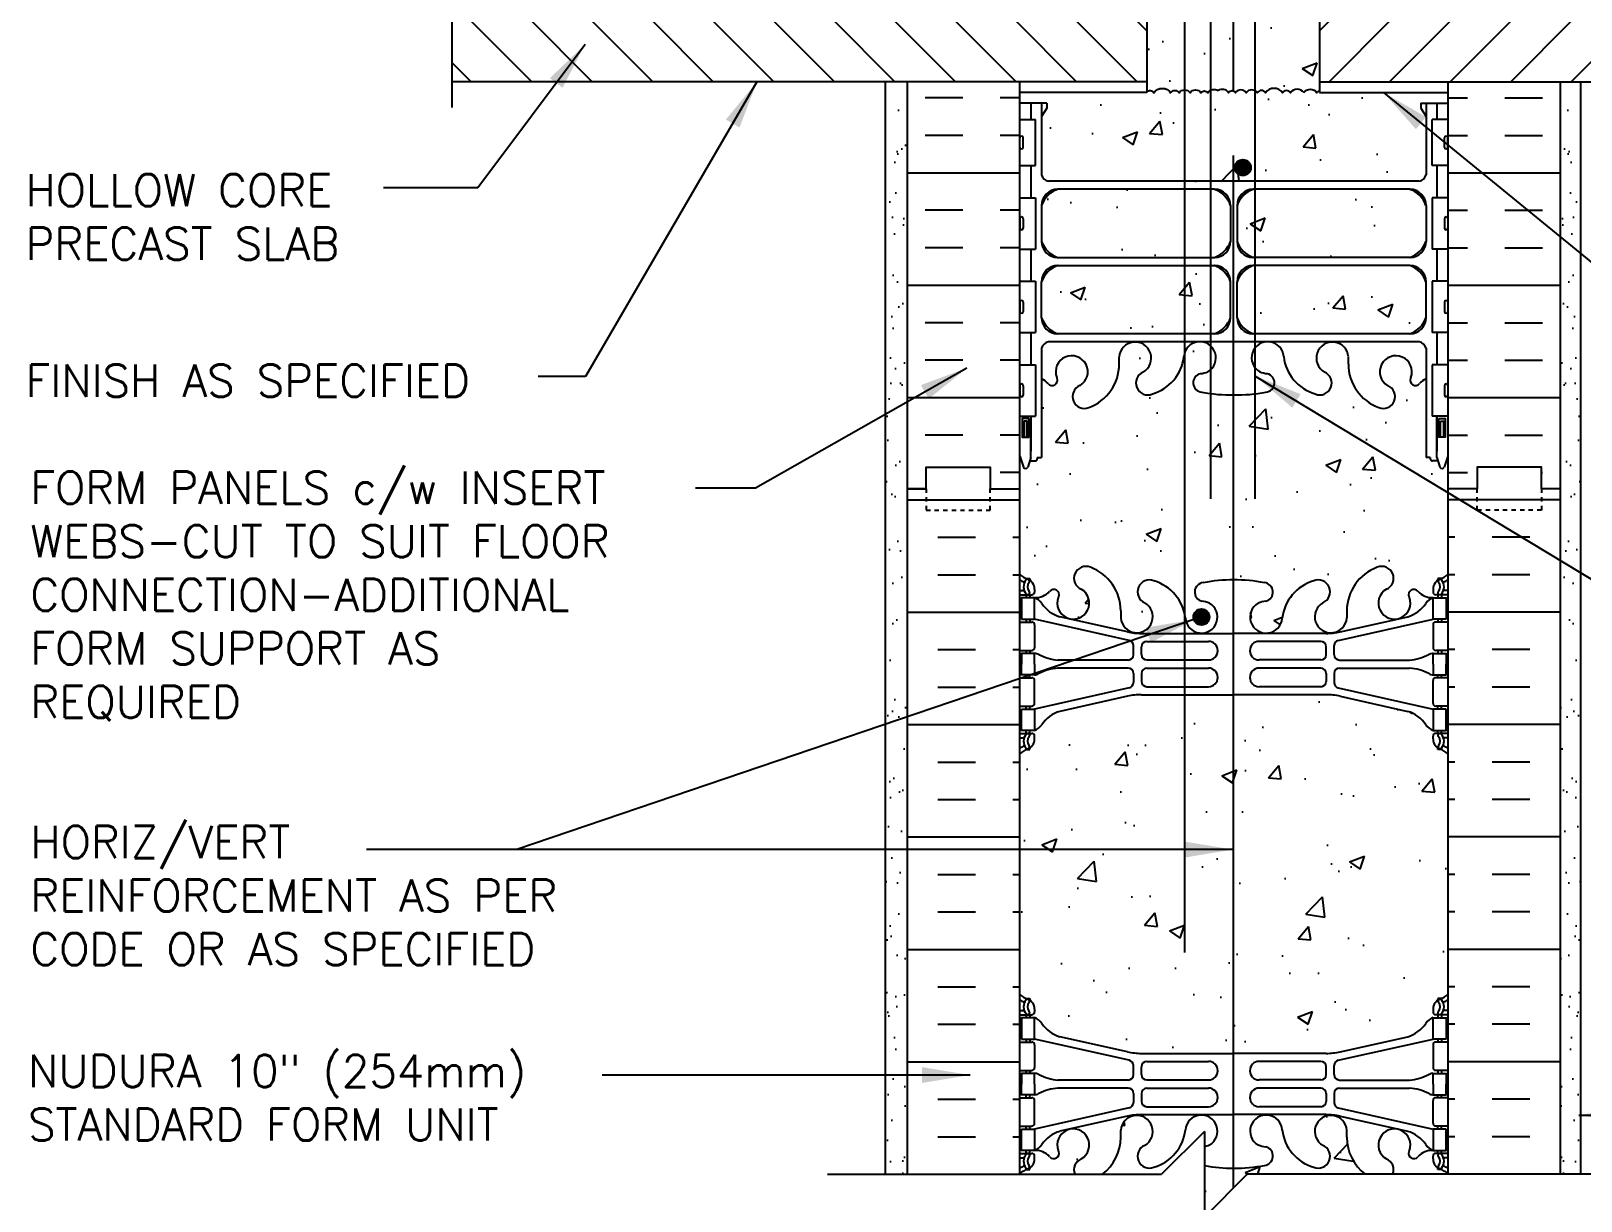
# Model space of a CAD drawing. Header units: inches. Extents: x 248.5 to 303.6, y 147.1 to 213.
# Drawn here: x 248.54 to 284.74, y 169.36 to 196.68 of the extents above; entities that cross this region are included whole.
import ezdxf

# ---------------------------------------------------------------- set-up
doc = ezdxf.new("R2010")
doc.units = ezdxf.units.IN
doc.header["$MEASUREMENT"] = 0
doc.linetypes.add('DASHED2', pattern=[0.375, 0.25, -0.125])
for name, color, linetype in [('HATCH', 12, 'Continuous'), ('line25', 2, 'Continuous'), ('LINE3', 3, 'Continuous'), ('LINE50', 5, 'Continuous'), ('LINE9', 9, 'Continuous'), ('TEXT', 4, 'Continuous'), ('Web_Edge', 9, 'Continuous')]:
    doc.layers.add(name, color=color, linetype=linetype)
doc.styles.add('DIM', font='romans.shx', dxfattribs={"width": 0.7})
doc.styles.add('ROMANS', font='romans.shx', dxfattribs={"height": 0.75})
doc.dimstyles.new('ext_12', dxfattribs={"dimscale": 12, "dimtxt": 0.09375, "dimasz": 0.09375, "dimexe": 0.09375, "dimexo": 0.0625, "dimgap": 0.0625, "dimtad": 1, "dimdec": 1, "dimzin": 3, "dimdsep": 46, "dimlunit": 4, "dimtxsty": 'DIM', "dimcen": 0.09, "dimdle": 0.09375, "dimclrt": 4, "dimadec": 0, "dimazin": 0, "dimtfac": 1, "dimtdec": 1, "dimtmove": 2, "dimatfit": 3, "dimfxl": 1, "dimfrac": 2, "dimtolj": 1, "dimtzin": 0, "dimarcsym": 0})
pattern_1 = [(50, (0, 0), (3.5863, -0.31376), [0.375, -4.125]), (355, (0, 0), (-0.693757, 3.76096), [0.3, -3.3]), (100.4514, (0.299, -0.026), (2.892544, 3.4472), [0.3187, -3.50571]), (46.1842, (0, 1), (5.336207, -0.827596), [0.5625, -6.1875]), (96.6356, (0.4447, 0.931), (4.67331, 4.87059), [0.47805, -5.25857]), (351.1842, (0, 1), (4.67331, 4.87059), [0.45, -4.95]), (21, (0.5, 0.75), (2.984535, -2.013094), [0.375, -4.125]), (326, (0.5, 0.75), (1.216577, 3.62575), [0.3, -3.3]), (71.4514, (0.7487, 0.5822), (4.201112, 1.612656), [0.3187, -3.50571]), (37.5, (0, 0), (0.0607993, 1.6644693), [0, -3.26, 0, -3.35, 0, -3.3125]), (7.5, (0, 0), (1.315348, 1.972059), [0, -1.91, 0, -3.185, 0, -1.2625]), (327.5, (-1.115, 0), (2.669112, -0.1127744), [0, -1.25, 0, -3.9, 0, -5.175]), (317.5, (-1.615, 0), (2.915931, 0.500525), [0, -1.625, 0, -2.59, 0, -3.675])]

msp = doc.modelspace()

# ---------------------------------------------------------------- hatches: boundary and pattern name
at = {"layer": 'HATCH'}
h = msp.add_hatch(dxfattribs=at)
h.set_pattern_fill('AR-CONC', color=256, scale=0.5)
h.set_pattern_definition(pattern_1)
h.paths.add_polyline_path([(281.632, 212.012), (276.944, 212.012), (275.944, 211.012), (275.944, 213.012), (274.944, 212.012), (271.632, 212.012), (271.632, 210.186, 0.08841), (271.778, 210.089), (271.868, 210.089), (271.868, 210.047, -0.249069), (271.978, 209.84), (271.978, 209.773, -0.414214), (271.915, 209.71), (271.868, 209.71), (271.868, 209.64), (271.973, 209.64, -0.155529), (272.148, 209.506, 0.180914), (272.566, 209.195), (274.147, 208.842, 0.054974), (274.474, 208.806), (276.632, 208.806), (278.79, 208.806, 0.054974), (279.117, 208.842), (280.697, 209.195, 0.180914), (281.115, 209.506, -0.155529), (281.291, 209.64), (281.396, 209.64), (281.396, 209.71), (281.348, 209.71, -0.414214), (281.286, 209.773), (281.286, 209.84, -0.249069), (281.396, 210.047), (281.396, 210.089), (281.486, 210.089, 0.088416), (281.632, 210.186)])
h.paths.add_polyline_path([(278.632, 203.494), (282.319, 203.494), (282.319, 203.994), (281.632, 203.994), (281.632, 205.994, 0.088416), (281.486, 206.091), (281.396, 206.091), (281.396, 206.133, -0.249069), (281.286, 206.34), (281.286, 206.408, -0.414214), (281.348, 206.47), (281.396, 206.47), (281.396, 206.54), (281.291, 206.54, 0.231736), (280.933, 206.389, -0.8344), (280.722, 206.515), (280.733, 206.536, 2.155404), (280.195, 206.342, -1), (279.981, 205.831, -0.311223), (279.272, 206.847), (279.273, 207.012, 1.661382), (278.711, 206.659, -1), (278.498, 206.148, -0.30095), (277.762, 207.02, 1.661382), (277.201, 206.667, 0.055617), (277.38, 206.622, -0.843243), (277.346, 206.189, -0.047544), (276.632, 206.125, -0.047544), (275.918, 206.189, -0.843243), (275.884, 206.622, 0.055617), (276.063, 206.667, 1.661382), (275.502, 207.02, -0.30095), (274.766, 206.148, -1), (274.552, 206.659, 1.661382), (273.991, 207.012), (273.991, 206.847, -0.311223), (273.282, 205.831, -1), (273.069, 206.342, 2.155404), (272.53, 206.536), (272.542, 206.515, -0.834375), (272.33, 206.389, 0.23174), (271.973, 206.54), (271.868, 206.54), (271.868, 206.47), (271.915, 206.47, -0.414214), (271.978, 206.408), (271.978, 206.34, -0.249069), (271.868, 206.133), (271.868, 206.091), (271.778, 206.091, 0.08841), (271.632, 205.994), (271.632, 203.994), (270.944, 203.994), (270.944, 203.494), (274.598, 203.494), (274.598, 200.494), (274.598, 195.494), (274.598, 195.267, -0.427073), (274.766, 195.241, -0.520567), (275.157, 195.241, -0.520567), (275.355, 195.241, -0.520567), (275.61, 195.241, -0.520567), (275.865, 195.241, -0.520567), (276.022, 195.241, -0.399573), (276.267, 195.29, -0.399573), (276.511, 195.241, -0.520567), (276.668, 195.241, -0.520567), (276.923, 195.241, -0.520567), (277.178, 195.241, -0.520567), (277.376, 195.241, -0.520567), (277.767, 195.241, -0.520567), (277.96, 195.241, -0.53692), (278.267, 195.244, -0.53692), (278.573, 195.241, -0.159053), (278.631, 195.285), (278.631, 195.494), (278.632, 200.494)])
h.paths.add_polyline_path([(274.598, 200.494), (274.598, 201.994), (271.098, 201.994), (271.098, 196.994), (274.598, 196.994)], flags=17)
h = msp.add_hatch(dxfattribs=at)
h.set_pattern_fill('ANSI31', color=256, scale=8, style=0)
h.set_pattern_definition([(135, (364.6146, 44.4402), (0.707107, 0.707107), [])])
h.paths.add_polyline_path([(258.363, 196.994), (274.598, 196.994), (274.598, 195.494), (258.363, 195.494)])
h = msp.add_hatch(dxfattribs=at)
h.set_pattern_fill('ANSI31', color=256, scale=8, style=0)
h.set_pattern_definition([(45, (188.6147, 44.4402), (-0.707107, 0.707107), [])])
h.paths.add_polyline_path([(294.866, 196.994), (278.632, 196.994), (278.631, 195.494), (294.866, 195.494)])
h = msp.add_hatch(dxfattribs=at)
h.set_pattern_fill('AR-SAND', color=256, scale=0.5, style=0)
h.set_pattern_definition([(142.5, (364.6146, 33.4142), (0.0314967, 0.963412), [0, -0.76, 0, -0.85, 0, -0.8125]), (172.5, (364.6146, 33.4142), (-0.884888, 1.411073), [0, -0.41, 0, -0.685, 0, -0.2625]), (212.5, (365.2296, 33.4142), (-1.557071, 0.0028295), [0, -0.25, 0, -0.9, 0, -1.175]), (222.5, (365.2296, 33.4142), (-1.503063, 0.438838), [0, -0.125, 0, -0.59, 0, -0.675])])
h.paths.add_polyline_path([(268.973, 169.997), (268.494, 169.997), (268.493, 195.494), (268.973, 195.494)])
h = msp.add_hatch(dxfattribs=at)
h.set_pattern_fill('INSUL', color=256, scale=7, angle=180, style=0)
h.set_pattern_definition([(180, (279.0488, 185.494), (-3e-16, -2.625), []), (180, (279.0488, 184.619), (-3e-16, -2.625), [0.875, -0.875]), (180, (279.0488, 183.744), (-3e-16, -2.625), [0.875, -0.875])])
h.paths.add_polyline_path([(271.632, 195.494), (269.007, 195.494), (269.007, 185.994), (269.444, 185.994), (269.444, 186.494), (270.944, 186.494), (270.944, 185.994), (271.632, 185.994)])
h = msp.add_hatch(dxfattribs=at)
h.set_pattern_fill('AR-CONC', color=256, scale=0.5)
h.set_pattern_definition(pattern_1)
h.paths.add_polyline_path([(281.122, 194.682), (281.002, 194.882), (281.002, 194.994), (281.632, 194.994), (281.632, 195.244), (278.631, 195.244), (278.631, 195.285, 0.159053), (278.573, 195.241, 0.53692), (278.267, 195.244, 0.53692), (277.96, 195.241, 0.520567), (277.767, 195.241, 0.520567), (277.376, 195.241, 0.520567), (277.178, 195.241, 0.520567), (276.923, 195.241, 0.520567), (276.668, 195.241, 0.520567), (276.511, 195.241, 0.399573), (276.267, 195.29, 0.399573), (276.022, 195.241, 0.520567), (275.865, 195.241, 0.520567), (275.61, 195.241, 0.520567), (275.355, 195.241, 0.520567), (275.157, 195.241, 0.520567), (274.766, 195.241, 0.427073), (274.598, 195.267), (274.598, 195.244), (271.632, 195.244), (271.632, 194.994), (272.262, 194.994), (272.262, 194.882), (272.142, 194.682), (272.142, 193.32, 0.268156), (272.303, 193.172), (280.961, 193.172, 0.268138), (281.122, 193.32)])
h.paths.add_polyline_path([(276.555, 191.769), (276.555, 192.61, 0.225652), (276.18, 192.985), (272.517, 192.985, 0.225652), (272.142, 192.61), (272.142, 191.769, 0.225652), (272.517, 191.394), (276.18, 191.394, 0.225652)])
h.paths.add_polyline_path([(276.555, 190.828, 0.225652), (276.18, 191.203), (272.517, 191.203, 0.225652), (272.142, 190.828), (272.142, 189.987, 0.225652), (272.517, 189.612), (276.18, 189.612, 0.225652), (276.555, 189.987)])
h.paths.add_polyline_path([(281.122, 190.828, 0.225652), (280.747, 191.203), (277.083, 191.203, 0.225652), (276.708, 190.828), (276.708, 189.987, 0.225652), (277.083, 189.612), (280.747, 189.612, 0.225652), (281.122, 189.987)])
h.paths.add_polyline_path([(281.122, 192.61, 0.225652), (280.747, 192.985), (277.083, 192.985, 0.225652), (276.708, 192.61), (276.708, 191.769, 0.225652), (277.083, 191.394), (280.747, 191.394, 0.225652), (281.122, 191.769)])
h.paths.add_polyline_path([(281.632, 186.754), (281.547, 186.493, -0.6), (281.447, 186.493), (281.398, 186.643), (281.272, 186.643, -0.414214), (281.222, 186.693), (281.222, 186.723), (281.122, 186.723), (281.122, 188.56, 0.108935), (280.969, 188.447, -0.8344), (280.758, 188.572), (280.769, 188.594, 2.155404), (280.231, 188.399, -1), (280.017, 187.888, -0.311223), (279.308, 188.904), (279.309, 189.069, 1.661382), (278.747, 188.717, -1), (278.534, 188.205, -0.30095), (277.798, 189.078, 1.661382), (277.237, 188.725, 0.055617), (277.416, 188.679, -0.843243), (277.382, 188.247, -0.049932), (276.632, 188.183, -0.049932), (275.882, 188.247, -0.843243), (275.848, 188.679, 0.055617), (276.027, 188.725, 1.661382), (275.466, 189.078, -0.30095), (274.73, 188.205, -1), (274.516, 188.717, 1.661382), (273.955, 189.069), (273.955, 188.904, -0.311223), (273.246, 187.888, -1), (273.033, 188.399, 2.155404), (272.494, 188.594), (272.506, 188.572, -0.834375), (272.294, 188.447, 0.108938), (272.142, 188.56), (272.142, 186.723), (272.042, 186.723), (272.042, 186.693, -0.414214), (271.992, 186.643), (271.866, 186.643), (271.817, 186.493, -0.6), (271.717, 186.493), (271.632, 186.754), (271.632, 185.994), (271.632, 183.994, 0.08841), (271.778, 183.897), (271.868, 183.897), (271.868, 183.855, -0.249069), (271.978, 183.648), (271.978, 183.58, -0.414214), (271.915, 183.518), (271.868, 183.518), (271.868, 183.448), (271.973, 183.448, 0.231736), (272.33, 183.599, -0.8344), (272.542, 183.473), (272.53, 183.452, 2.155404), (273.069, 183.647, -1), (273.282, 184.158, -0.311223), (273.991, 183.142), (273.991, 182.977, 1.661382), (274.552, 183.329, -1), (274.766, 183.84, -0.30095), (275.502, 182.968, 1.661382), (276.063, 183.321, 0.055617), (275.884, 183.366, -0.843243), (275.918, 183.799, -0.047544), (276.632, 183.864, -0.047544), (277.346, 183.799, -0.843243), (277.38, 183.366, 0.055617), (277.201, 183.321, 1.661382), (277.762, 182.968, -0.30095), (278.498, 183.84, -1), (278.711, 183.329, 1.661382), (279.273, 182.977), (279.272, 183.142, -0.311223), (279.981, 184.158, -1), (280.195, 183.647, 2.155404), (280.733, 183.452), (280.722, 183.473, -0.834375), (280.933, 183.599, 0.23174), (281.291, 183.448), (281.396, 183.448), (281.396, 183.518), (281.348, 183.518, -0.414214), (281.286, 183.58), (281.286, 183.648, -0.249069), (281.396, 183.855), (281.396, 183.897), (281.486, 183.897, 0.088416), (281.632, 183.994)])
h.paths.add_polyline_path([(281.632, 179.802, 0.088416), (281.486, 179.899), (281.396, 179.899), (281.396, 179.941, -0.249069), (281.286, 180.148), (281.286, 180.215, -0.414214), (281.348, 180.278), (281.396, 180.278), (281.396, 180.348), (281.291, 180.348, -0.155529), (281.115, 180.482, 0.180914), (280.697, 180.793), (279.117, 181.146, 0.054974), (278.79, 181.182), (276.632, 181.182), (274.474, 181.182, 0.054974), (274.147, 181.146), (272.566, 180.793, 0.180914), (272.148, 180.482, -0.155529), (271.973, 180.348), (271.868, 180.348), (271.868, 180.278), (271.915, 180.278, -0.414214), (271.978, 180.215), (271.978, 180.148, -0.249069), (271.868, 179.941), (271.868, 179.899), (271.778, 179.899, 0.08841), (271.632, 179.802), (271.632, 174.186, 0.08841), (271.778, 174.089), (271.868, 174.089), (271.868, 174.047, -0.249069), (271.978, 173.84), (271.978, 173.773, -0.414214), (271.915, 173.71), (271.868, 173.71), (271.868, 173.64), (271.973, 173.64, -0.155529), (272.148, 173.506, 0.180914), (272.566, 173.195), (274.147, 172.842, 0.054974), (274.474, 172.806), (276.632, 172.806), (278.79, 172.806, 0.054974), (279.117, 172.842), (280.697, 173.195, 0.180914), (281.115, 173.506, -0.155529), (281.291, 173.64), (281.396, 173.64), (281.396, 173.71), (281.348, 173.71, -0.414214), (281.286, 173.773), (281.286, 173.84, -0.249069), (281.396, 174.047), (281.396, 174.089), (281.486, 174.089, 0.088416), (281.632, 174.186)])
h = msp.add_hatch(dxfattribs=at)
h.set_pattern_fill('INSUL', color=256, scale=7, angle=180, style=0)
h.set_pattern_definition([(7e-15, (274.2147, 185.494), (3e-16, -2.625), []), (7e-15, (274.2147, 184.619), (3e-16, -2.625), [0.875, -0.875]), (7e-15, (274.2147, 183.744), (3e-16, -2.625), [0.875, -0.875])])
h.paths.add_polyline_path([(284.257, 195.494), (281.632, 195.494), (281.632, 185.994), (282.319, 185.994), (282.319, 186.494), (283.819, 186.494), (283.819, 185.994), (284.257, 185.994)])
h = msp.add_hatch(dxfattribs=at)
h.set_pattern_fill('AR-SAND', color=256, scale=0.5, style=0)
h.set_pattern_definition([(37.5, (188.6147, 33.4142), (-0.0314967, 0.963412), [0, -0.76, 0, -0.85, 0, -0.8125]), (7.5, (188.6147, 33.4142), (0.884888, 1.411073), [0, -0.41, 0, -0.685, 0, -0.2625]), (327.5, (187.9997, 33.4142), (1.557071, 0.0028295), [0, -0.25, 0, -0.9, 0, -1.175]), (317.5, (187.9997, 33.4142), (1.503063, 0.438838), [0, -0.125, 0, -0.59, 0, -0.675])])
h.paths.add_polyline_path([(284.257, 169.997), (284.736, 169.997), (284.736, 195.494), (284.257, 195.494)])
h = msp.add_hatch(dxfattribs=at)
h.set_pattern_fill('AR-CONC', color=256, scale=0.5)
h.set_pattern_definition(pattern_1)
h.paths.add_polyline_path([(274.552, 170.659, 1.661382), (273.991, 171.012), (273.991, 170.847, -0.232569), (273.561, 169.985), (274.944, 169.985), (275.944, 170.985), (275.944, 170.632, 0.03712), (276.063, 170.667, 1.661382), (275.502, 171.02, -0.30095), (274.766, 170.148, -1)])
h.paths.add_polyline_path([(272.53, 170.536), (272.542, 170.515, -0.834375), (272.33, 170.389, 0.23174), (271.973, 170.54), (271.868, 170.54), (271.868, 170.47), (271.915, 170.47, -0.414214), (271.978, 170.408), (271.978, 170.34, -0.249069), (271.868, 170.133), (271.868, 170.091), (271.778, 170.091, 0.08841), (271.632, 169.994), (271.632, 169.985), (272.918, 169.985, -0.408265), (273.069, 170.342, 2.155404)])
h.paths.add_polyline_path([(281.286, 170.34), (281.286, 170.408, -0.414214), (281.348, 170.47), (281.396, 170.47), (281.396, 170.54), (281.291, 170.54, 0.231736), (280.933, 170.389, -0.8344), (280.722, 170.515), (280.733, 170.536, 2.155404), (280.195, 170.342, -0.408265), (280.345, 169.985), (281.632, 169.985), (281.632, 169.994, 0.088416), (281.486, 170.091), (281.396, 170.091), (281.396, 170.133, -0.249069)])
h = msp.add_hatch(dxfattribs=at)
h.set_pattern_fill('AR-CONC', color=256, scale=0.5)
h.set_pattern_definition(pattern_1)
h.paths.add_polyline_path([(277.762, 171.02, 1.661382), (277.201, 170.667, 0.055617), (277.38, 170.622, -0.843243), (277.346, 170.189, -0.047544), (276.632, 170.125, -0.04577), (275.944, 170.185), (275.944, 168.985), (276.944, 169.985), (279.702, 169.985, -0.232569), (279.272, 170.847), (279.273, 171.012, 1.661382), (278.711, 170.659, -1), (278.498, 170.148, -0.30095)])
at = {"layer": 'LINE3'}
for points in [[(276.657, 193.493, 1), (277.032, 193.493, 1)], [(275.688, 182.996, 1), (276.063, 182.996, 1)]]:
    msp.add_hatch(color=256, dxfattribs=at).paths.add_polyline_path(points)

# ---------------------------------------------------------------- linework, layer by layer
at = {"layer": 'HATCH'}
for p, q in [((269.007, 185.735), (271.632, 185.735)), ((284.257, 185.735), (281.632, 185.735)), ((269.72, 184.86), (270.595, 184.86)), ((271.47, 184.86), (271.632, 184.86)), ((281.793, 184.86), (281.632, 184.86)), ((283.543, 184.86), (282.668, 184.86)), ((269.72, 183.985), (270.595, 183.985)), ((271.47, 183.985), (271.632, 183.985)), ((281.793, 183.985), (281.632, 183.985)), ((283.543, 183.985), (282.668, 183.985)), ((269.007, 183.11), (271.632, 183.11)), ((284.257, 183.11), (281.632, 183.11)), ((269.72, 182.235), (270.595, 182.235)), ((271.47, 182.235), (271.632, 182.235)), ((281.793, 182.235), (281.632, 182.235)), ((283.543, 182.235), (282.668, 182.235)), ((269.72, 181.36), (270.595, 181.36)), ((271.47, 181.36), (271.632, 181.36)), ((281.793, 181.36), (281.632, 181.36)), ((283.543, 181.36), (282.668, 181.36)), ((269.007, 180.485), (271.632, 180.485)), ((284.257, 180.485), (281.632, 180.485)), ((269.72, 179.61), (270.595, 179.61)), ((271.47, 179.61), (271.632, 179.61)), ((281.793, 179.61), (281.632, 179.61)), ((283.543, 179.61), (282.668, 179.61)), ((269.72, 178.735), (270.595, 178.735)), ((271.47, 178.735), (271.632, 178.735)), ((281.793, 178.735), (281.632, 178.735)), ((283.543, 178.735), (282.668, 178.735)), ((269.007, 177.86), (271.632, 177.86)), ((284.257, 177.86), (281.632, 177.86)), ((269.72, 176.985), (270.595, 176.985)), ((271.47, 176.985), (271.632, 176.985)), ((281.793, 176.985), (281.632, 176.985)), ((283.543, 176.985), (282.668, 176.985)), ((269.72, 176.11), (270.595, 176.11)), ((271.47, 176.11), (271.632, 176.11)), ((281.793, 176.11), (281.632, 176.11)), ((283.543, 176.11), (282.668, 176.11)), ((269.007, 175.235), (271.632, 175.235)), ((284.257, 175.235), (281.632, 175.235)), ((269.72, 174.36), (270.595, 174.36)), ((271.47, 174.36), (271.632, 174.36)), ((281.793, 174.36), (281.632, 174.36)), ((283.543, 174.36), (282.668, 174.36)), ((269.72, 173.485), (270.595, 173.485)), ((271.47, 173.485), (271.632, 173.485)), ((281.793, 173.485), (281.632, 173.485)), ((283.543, 173.485), (282.668, 173.485)), ((269.007, 172.61), (271.632, 172.61)), ((284.257, 172.61), (281.632, 172.61)), ((269.72, 171.735), (270.595, 171.735)), ((271.47, 171.735), (271.632, 171.735)), ((281.793, 171.735), (281.632, 171.735)), ((283.543, 171.735), (282.668, 171.735)), ((269.72, 170.86), (270.595, 170.86)), ((271.47, 170.86), (271.632, 170.86)), ((281.793, 170.86), (281.632, 170.86)), ((283.543, 170.86), (282.668, 170.86))]:
    msp.add_line(p, q, dxfattribs=at)
for points in [[(274.598, 195.267, -0.427073), (274.766, 195.241, -0.520567), (275.157, 195.241, -0.520567), (275.355, 195.241, -0.520567), (275.61, 195.241, -0.520567), (275.865, 195.241, -0.520567), (276.022, 195.241, -0.399573), (276.267, 195.29)], [(278.267, 195.244, 0.53692), (277.96, 195.241, 0.520567), (277.767, 195.241, 0.520567), (277.376, 195.241, 0.520567), (277.178, 195.241, 0.520567), (276.923, 195.241, 0.520567), (276.668, 195.241, 0.520567), (276.511, 195.241, 0.399573), (276.267, 195.29, 0.399573)], [(278.267, 195.244, -0.53692), (278.573, 195.241, -0.159053), (278.631, 195.285, -0.159053)]]:
    msp.add_lwpolyline(points, format="xyb", dxfattribs=at)
at = {"layer": 'line25'}
for p, q in [((274.598, 195.494), (258.363, 195.494)), ((268.993, 195.494), (258.363, 195.494)), ((271.632, 185.994), (271.632, 195.494)), ((274.598, 195.244), (271.632, 195.244)), ((274.598, 195.494), (274.598, 195.244)), ((278.631, 195.494), (278.631, 195.244)), ((278.631, 195.494), (294.866, 195.494)), ((278.631, 195.244), (281.632, 195.244)), ((281.632, 195.494), (281.632, 169.985)), ((284.236, 195.494), (294.866, 195.494)), ((271.632, 194.619), (271.997, 194.619)), ((271.997, 193.539), (271.997, 194.619)), ((281.632, 194.619), (281.267, 194.619)), ((281.267, 193.539), (281.267, 194.619)), ((271.632, 193.539), (271.997, 193.539)), ((281.632, 193.539), (281.267, 193.539)), ((271.632, 192.789), (271.997, 192.789)), ((271.997, 192.789), (271.997, 191.589)), ((281.632, 192.789), (281.267, 192.789)), ((281.267, 192.789), (281.267, 191.589)), ((271.632, 191.589), (271.997, 191.589)), ((281.632, 191.589), (281.267, 191.589)), ((271.632, 190.839), (271.997, 190.839)), ((271.997, 190.839), (271.997, 189.639)), ((281.632, 190.839), (281.267, 190.839)), ((281.267, 190.839), (281.267, 189.639)), ((271.632, 189.639), (271.997, 189.639)), ((281.632, 189.639), (281.267, 189.639)), ((271.632, 188.889), (271.997, 188.889)), ((271.997, 188.889), (271.997, 187.689)), ((281.632, 188.889), (281.267, 188.889)), ((281.267, 188.889), (281.267, 187.689)), ((271.632, 187.689), (271.997, 187.689)), ((281.632, 187.689), (281.267, 187.689)), ((271.632, 169.985), (271.632, 185.994))]:
    msp.add_line(p, q, dxfattribs=at)
for points in [[(274.598, 203.494), (274.598, 200.494), (274.598, 195.494)], [(278.632, 203.494), (278.632, 200.494), (278.631, 195.494)]]:
    msp.add_lwpolyline(points, dxfattribs=at)
at = {"layer": 'LINE3'}
for p, q in [((276.615, 211.682), (276.615, 195.278)), ((275.483, 211.243), (275.483, 175.162)), ((276.098, 185.756), (276.098, 198.823)), ((277.132, 185.756), (277.132, 198.823)), ((276.614, 193.778), (276.615, 169.655))]:
    msp.add_line(p, q, dxfattribs=at)
for centre in [(276.844, 193.493), (275.876, 182.996)]:
    msp.add_circle(centre, 0.188, dxfattribs=at)
at = {"layer": 'LINE50'}
for p, q in [((284.256, 195.494), (284.257, 169.985)), ((269.007, 169.985), (269.007, 185.994))]:
    msp.add_line(p, q, dxfattribs=at)
for points in [[(269.444, 185.994), (269.007, 185.994), (269.007, 195.494)], [(269.007, 185.994), (269.444, 185.994), (269.444, 186.494), (270.944, 186.494), (270.944, 185.994), (271.632, 185.994)], [(269.007, 185.994), (269.444, 185.994), (269.444, 186.494), (270.944, 186.494), (270.944, 185.994), (271.632, 185.994)], [(284.256, 185.994), (283.819, 185.994), (283.819, 186.494), (282.319, 186.494), (282.319, 185.994), (281.631, 185.994)]]:
    msp.add_lwpolyline(points, dxfattribs=at)
at = {"layer": 'LINE9'}
for p, q in [((258.363, 198.505), (258.363, 194.897)), ((268.494, 169.985), (268.493, 195.494)), ((284.736, 169.985), (284.736, 195.494)), ((271.632, 193.969), (271.632, 194.189)), ((271.632, 194.134), (271.632, 194.134)), ((271.672, 194.229), (271.672, 194.229)), ((271.712, 193.969), (271.712, 194.189)), ((281.552, 193.969), (281.552, 194.189)), ((281.592, 194.229), (281.592, 194.229)), ((281.632, 193.969), (281.632, 194.189)), ((281.632, 194.134), (281.632, 194.134)), ((271.632, 194.024), (271.632, 194.024)), ((271.672, 193.929), (271.672, 193.929)), ((281.592, 193.929), (281.592, 193.929)), ((281.632, 194.024), (281.632, 194.024)), ((271.632, 192.299), (271.632, 192.079)), ((271.672, 192.339), (271.672, 192.339)), ((271.712, 192.299), (271.712, 192.079)), ((281.552, 192.299), (281.552, 192.079)), ((281.592, 192.339), (281.592, 192.339)), ((281.632, 192.299), (281.632, 192.079)), ((271.632, 192.244), (271.632, 192.244)), ((271.632, 192.134), (271.632, 192.134)), ((271.672, 192.039), (271.672, 192.039)), ((281.592, 192.039), (281.592, 192.039)), ((281.632, 192.244), (281.632, 192.244)), ((281.632, 192.134), (281.632, 192.134)), ((271.632, 190.349), (271.632, 190.129)), ((271.632, 190.294), (271.632, 190.294)), ((271.632, 190.184), (271.632, 190.184)), ((271.672, 190.089), (271.672, 190.089)), ((271.712, 190.349), (271.712, 190.129)), ((281.552, 190.349), (281.552, 190.129)), ((281.592, 190.089), (281.592, 190.089)), ((281.632, 190.349), (281.632, 190.129)), ((281.632, 190.294), (281.632, 190.294)), ((281.632, 190.184), (281.632, 190.184)), ((271.632, 188.399), (271.632, 188.179)), ((271.632, 188.344), (271.632, 188.344)), ((271.672, 188.439), (271.672, 188.439)), ((271.712, 188.399), (271.712, 188.179)), ((281.552, 188.399), (281.552, 188.179)), ((281.592, 188.439), (281.592, 188.439)), ((281.632, 188.399), (281.632, 188.179)), ((281.632, 188.344), (281.632, 188.344)), ((271.632, 188.234), (271.632, 188.234)), ((271.672, 188.139), (271.672, 188.139)), ((281.592, 188.139), (281.592, 188.139)), ((281.632, 188.234), (281.632, 188.234)), ((275.944, 170.985), (274.944, 169.985)), ((275.944, 170.985), (275.944, 168.985)), ((267.138, 169.985), (274.944, 169.985)), ((275.944, 168.985), (276.944, 169.985)), ((285.981, 169.985), (276.944, 169.985))]:
    msp.add_line(p, q, dxfattribs=at)
at = {"layer": 'LINE9', "linetype": 'DASHED2', "ltscale": 0.15}
for p, q in [((269.444, 185.994), (269.444, 185.494)), ((270.944, 185.494), (270.944, 185.994)), ((282.319, 185.494), (282.319, 185.994)), ((283.819, 185.994), (283.819, 185.494)), ((269.444, 185.494), (270.944, 185.494)), ((283.819, 185.494), (282.319, 185.494))]:
    msp.add_line(p, q, dxfattribs=at)
at = {"layer": 'LINE9'}
for centre, start, end in [((271.672, 194.189), 90, 180), ((271.672, 194.189), 360, 90), ((281.592, 194.189), 90, 180), ((281.592, 194.189), 0, 90), ((271.672, 193.969), 180, 270), ((271.672, 193.969), 270, 0), ((281.592, 193.969), 180, 270), ((281.592, 193.969), 270, 0), ((271.672, 192.299), 90, 180), ((271.672, 192.299), 0, 90), ((281.592, 192.299), 90, 180), ((281.592, 192.299), 360, 90), ((271.672, 192.079), 180, 270), ((271.672, 192.079), 270, 0), ((281.592, 192.079), 180, 270), ((281.592, 192.079), 270, 0), ((271.672, 190.349), 90, 180), ((271.672, 190.129), 180, 270), ((271.672, 190.349), 0, 90), ((271.672, 190.129), 270, 0), ((281.592, 190.349), 90, 180), ((281.592, 190.129), 180, 270), ((281.592, 190.349), 360, 90), ((281.592, 190.129), 270, 0), ((271.672, 188.399), 90, 180), ((271.672, 188.399), 0, 90), ((281.592, 188.399), 90, 180), ((281.592, 188.399), 360, 90), ((271.672, 188.179), 180, 270), ((271.672, 188.179), 270, 0), ((281.592, 188.179), 180, 270), ((281.592, 188.179), 270, 0)]:
    msp.add_arc(centre, 0.04, start, end, dxfattribs=at)
at = {"layer": 'Web_Edge'}
for p, q in [((272.262, 194.994), (271.632, 194.994)), ((272.262, 194.994), (271.632, 194.994)), ((272.142, 194.994), (272.142, 193.32)), ((272.262, 194.882), (272.142, 194.682)), ((272.262, 194.882), (272.142, 194.682)), ((272.262, 194.994), (272.262, 194.882)), ((272.262, 194.994), (272.262, 194.882)), ((281.002, 194.994), (281.632, 194.994)), ((281.002, 194.994), (281.632, 194.994)), ((281.002, 194.994), (281.002, 194.882)), ((281.002, 194.994), (281.002, 194.882)), ((281.002, 194.882), (281.122, 194.682)), ((281.002, 194.882), (281.122, 194.682)), ((281.122, 194.994), (281.122, 193.32)), ((280.961, 193.172), (272.303, 193.172)), ((276.18, 192.985), (272.517, 192.985)), ((280.747, 192.985), (277.083, 192.985)), ((272.142, 192.61), (272.142, 191.769)), ((276.555, 192.61), (276.555, 191.769)), ((276.708, 192.611), (276.708, 191.77)), ((281.122, 192.61), (281.122, 191.769)), ((272.517, 191.394), (276.18, 191.394)), ((272.517, 191.203), (276.18, 191.203)), ((280.747, 191.394), (277.083, 191.394)), ((280.747, 191.203), (277.083, 191.203)), ((272.142, 189.987), (272.142, 190.828)), ((276.555, 189.987), (276.555, 190.828)), ((276.708, 189.987), (276.708, 190.827)), ((281.122, 189.987), (281.122, 190.828)), ((280.961, 189.425), (272.303, 189.425)), ((276.18, 189.612), (272.517, 189.612)), ((280.747, 189.612), (277.083, 189.612)), ((272.142, 189.277), (272.142, 186.723)), ((273.955, 188.904), (273.955, 189.069)), ((279.308, 188.904), (279.309, 189.069)), ((281.122, 189.277), (281.122, 186.723)), ((272.494, 188.594), (272.506, 188.572)), ((280.769, 188.594), (280.758, 188.572)), ((271.892, 186.723), (271.892, 187.689)), ((281.372, 186.723), (281.372, 187.689)), ((271.632, 186.754), (271.717, 186.493)), ((271.892, 186.723), (271.817, 186.493)), ((271.866, 186.643), (271.992, 186.643)), ((272.042, 186.723), (272.142, 186.723)), ((272.042, 186.723), (272.042, 186.693)), ((272.042, 186.693), (272.042, 186.693)), ((281.222, 186.723), (281.122, 186.723)), ((281.222, 186.723), (281.222, 186.693)), ((281.222, 186.693), (281.222, 186.693)), ((281.398, 186.643), (281.272, 186.643)), ((281.372, 186.723), (281.447, 186.493)), ((281.632, 186.754), (281.547, 186.493)), ((271.632, 183.618), (271.71, 183.618)), ((271.778, 183.897), (271.868, 183.897)), ((271.868, 183.897), (271.868, 183.855)), ((271.978, 183.648), (271.978, 183.58)), ((281.286, 183.648), (281.286, 183.58)), ((281.486, 183.897), (281.396, 183.897)), ((281.396, 183.897), (281.396, 183.855)), ((281.632, 183.618), (281.554, 183.618)), ((271.632, 183.518), (271.915, 183.518)), ((271.778, 183.518), (271.778, 183.448)), ((271.868, 183.518), (271.868, 183.448)), ((272.53, 183.452), (272.542, 183.473)), ((280.733, 183.452), (280.722, 183.473)), ((281.632, 183.518), (281.348, 183.518)), ((281.396, 183.518), (281.396, 183.448)), ((281.486, 183.518), (281.486, 183.448)), ((271.632, 182.878), (271.915, 182.878)), ((271.778, 182.948), (271.778, 182.878)), ((271.868, 182.948), (271.868, 182.878)), ((274.19, 182.451), (271.973, 182.948)), ((274.147, 182.65), (272.566, 183.003)), ((273.991, 183.142), (273.991, 182.977)), ((279.073, 182.451), (281.291, 182.948)), ((279.117, 182.65), (280.697, 183.003)), ((279.272, 183.142), (279.273, 182.977)), ((281.632, 182.878), (281.348, 182.878)), ((281.396, 182.948), (281.396, 182.878)), ((281.486, 182.948), (281.486, 182.878)), ((271.978, 182.815), (271.978, 182.28)), ((274.474, 182.614), (276.632, 182.614)), ((278.79, 182.614), (276.632, 182.614)), ((281.286, 182.815), (281.286, 182.28)), ((271.632, 182.218), (271.915, 182.218)), ((271.778, 182.218), (271.778, 182.148)), ((271.868, 182.218), (271.868, 182.148)), ((274.288, 182.117), (274.288, 182.329)), ((274.475, 182.118), (274.475, 182.302)), ((274.6, 182.427), (276.04, 182.427)), ((278.663, 182.427), (277.223, 182.427)), ((278.788, 182.118), (278.788, 182.302)), ((278.975, 182.117), (278.975, 182.329)), ((281.632, 182.218), (281.348, 182.218)), ((281.396, 182.218), (281.396, 182.148)), ((281.486, 182.218), (281.486, 182.148)), ((274.163, 181.992), (272.525, 181.992)), ((274.163, 181.804), (272.525, 181.804)), ((274.6, 181.993), (276.04, 181.993)), ((274.6, 181.803), (276.04, 181.803)), ((278.663, 181.993), (277.223, 181.993)), ((278.663, 181.803), (277.223, 181.803)), ((279.1, 181.992), (280.738, 181.992)), ((279.1, 181.804), (280.738, 181.804)), ((271.632, 181.578), (271.915, 181.578)), ((271.778, 181.578), (271.778, 181.648)), ((271.868, 181.578), (271.868, 181.648)), ((271.978, 180.98), (271.978, 181.515)), ((274.288, 181.679), (274.288, 181.467)), ((274.475, 181.678), (274.475, 181.494)), ((278.788, 181.678), (278.788, 181.494)), ((278.975, 181.679), (278.975, 181.467)), ((281.286, 180.98), (281.286, 181.515)), ((281.632, 181.578), (281.348, 181.578)), ((281.396, 181.578), (281.396, 181.648)), ((281.486, 181.578), (281.486, 181.648)), ((274.19, 181.345), (271.973, 180.848)), ((274.147, 181.146), (272.566, 180.793)), ((274.474, 181.182), (276.632, 181.182)), ((274.6, 181.369), (276.04, 181.369)), ((278.79, 181.182), (276.632, 181.182)), ((278.663, 181.369), (277.223, 181.369)), ((279.073, 181.345), (281.291, 180.848)), ((279.117, 181.146), (280.697, 180.793)), ((271.632, 180.918), (271.915, 180.918)), ((271.778, 180.848), (271.778, 180.918)), ((271.868, 180.848), (271.868, 180.918)), ((281.632, 180.918), (281.348, 180.918)), ((281.396, 180.848), (281.396, 180.918)), ((281.486, 180.848), (281.486, 180.918)), ((271.778, 180.278), (271.778, 180.348)), ((271.868, 180.278), (271.868, 180.348)), ((281.396, 180.278), (281.396, 180.348)), ((281.486, 180.278), (281.486, 180.348)), ((271.632, 180.278), (271.915, 180.278)), ((271.632, 180.178), (271.71, 180.178)), ((271.978, 180.148), (271.978, 180.215)), ((281.286, 180.148), (281.286, 180.215)), ((281.632, 180.278), (281.348, 180.278)), ((281.632, 180.178), (281.554, 180.178)), ((271.778, 179.899), (271.868, 179.899)), ((271.868, 179.899), (271.868, 179.941)), ((281.396, 179.899), (281.396, 179.941)), ((281.486, 179.899), (281.396, 179.899)), ((271.632, 173.81), (271.71, 173.81)), ((271.778, 174.089), (271.868, 174.089)), ((271.868, 174.089), (271.868, 174.047)), ((271.978, 173.84), (271.978, 173.773)), ((281.286, 173.84), (281.286, 173.773)), ((281.486, 174.089), (281.396, 174.089)), ((281.396, 174.089), (281.396, 174.047)), ((281.632, 173.81), (281.554, 173.81)), ((271.632, 173.71), (271.915, 173.71)), ((271.778, 173.71), (271.778, 173.64)), ((271.868, 173.71), (271.868, 173.64)), ((281.632, 173.71), (281.348, 173.71)), ((281.396, 173.71), (281.396, 173.64)), ((281.486, 173.71), (281.486, 173.64)), ((271.632, 173.07), (271.915, 173.07)), ((271.778, 173.14), (271.778, 173.07)), ((271.868, 173.14), (271.868, 173.07)), ((274.19, 172.644), (271.973, 173.14)), ((274.147, 172.842), (272.566, 173.195)), ((279.073, 172.644), (281.291, 173.14)), ((279.117, 172.842), (280.697, 173.195)), ((281.632, 173.07), (281.348, 173.07)), ((281.396, 173.14), (281.396, 173.07)), ((281.486, 173.14), (281.486, 173.07)), ((271.978, 173.008), (271.978, 172.473)), ((274.474, 172.806), (276.632, 172.806)), ((278.79, 172.806), (276.632, 172.806)), ((281.286, 173.008), (281.286, 172.473)), ((271.632, 172.41), (271.915, 172.41)), ((271.778, 172.41), (271.778, 172.34)), ((271.868, 172.41), (271.868, 172.34)), ((274.288, 172.309), (274.288, 172.522)), ((274.475, 172.31), (274.475, 172.494)), ((274.6, 172.619), (276.04, 172.619)), ((278.663, 172.619), (277.223, 172.619)), ((278.788, 172.31), (278.788, 172.494)), ((278.975, 172.309), (278.975, 172.522)), ((281.632, 172.41), (281.348, 172.41)), ((281.396, 172.41), (281.396, 172.34)), ((281.486, 172.41), (281.486, 172.34)), ((274.163, 172.184), (272.525, 172.184)), ((274.163, 171.996), (272.525, 171.996)), ((274.6, 172.185), (276.04, 172.185)), ((274.6, 171.995), (276.04, 171.995)), ((278.663, 172.185), (277.223, 172.185)), ((278.663, 171.995), (277.223, 171.995)), ((279.1, 172.184), (280.738, 172.184)), ((279.1, 171.996), (280.738, 171.996)), ((271.632, 171.77), (271.915, 171.77)), ((271.778, 171.77), (271.778, 171.84)), ((271.868, 171.77), (271.868, 171.84)), ((271.978, 171.173), (271.978, 171.708)), ((274.288, 171.871), (274.288, 171.659)), ((274.475, 171.87), (274.475, 171.686)), ((278.788, 171.87), (278.788, 171.686)), ((278.975, 171.871), (278.975, 171.659)), ((281.286, 171.173), (281.286, 171.708)), ((281.632, 171.77), (281.348, 171.77)), ((281.396, 171.77), (281.396, 171.84)), ((281.486, 171.77), (281.486, 171.84)), ((274.19, 171.537), (271.973, 171.04)), ((274.147, 171.339), (272.566, 170.986)), ((274.474, 171.375), (276.632, 171.375)), ((274.6, 171.561), (276.04, 171.561)), ((278.79, 171.375), (276.632, 171.375)), ((278.663, 171.561), (277.223, 171.561)), ((279.073, 171.537), (281.291, 171.04)), ((279.117, 171.339), (280.697, 170.986)), ((271.632, 171.11), (271.915, 171.11)), ((271.778, 171.04), (271.778, 171.11)), ((271.868, 171.04), (271.868, 171.11)), ((273.991, 170.847), (273.991, 171.012)), ((279.272, 170.847), (279.273, 171.012)), ((281.632, 171.11), (281.348, 171.11)), ((281.396, 171.04), (281.396, 171.11)), ((281.486, 171.04), (281.486, 171.11)), ((271.778, 170.47), (271.778, 170.54)), ((271.868, 170.47), (271.868, 170.54)), ((272.53, 170.536), (272.542, 170.515)), ((280.733, 170.536), (280.722, 170.515)), ((281.396, 170.47), (281.396, 170.54)), ((281.486, 170.47), (281.486, 170.54)), ((271.632, 170.47), (271.915, 170.47)), ((271.632, 170.37), (271.71, 170.37)), ((271.978, 170.34), (271.978, 170.408)), ((281.286, 170.34), (281.286, 170.408)), ((281.632, 170.47), (281.348, 170.47)), ((281.632, 170.37), (281.554, 170.37)), ((271.778, 170.091), (271.868, 170.091)), ((271.868, 170.091), (271.868, 170.133)), ((281.396, 170.091), (281.396, 170.133)), ((281.486, 170.091), (281.396, 170.091))]:
    msp.add_line(p, q, dxfattribs=at)
for points in [[(271.892, 194.994), (271.892, 194.619)], [(281.372, 194.994), (281.372, 194.619)], [(271.892, 193.539), (271.892, 192.789)], [(281.372, 193.539), (281.372, 192.789)], [(271.892, 191.589), (271.892, 190.839)], [(281.372, 191.589), (281.372, 190.839)], [(271.892, 189.639), (271.892, 188.889)], [(281.372, 189.639), (281.372, 188.889)], [(271.892, 187.689), (271.892, 186.873)], [(281.372, 187.689), (281.372, 186.873)], [(271.973, 181.898), (271.973, 182.148), (271.673, 182.148), (271.673, 181.898)], [(281.291, 181.898), (281.291, 182.148), (281.591, 182.148), (281.591, 181.898)], [(271.973, 181.898), (271.973, 181.648), (271.673, 181.648), (271.673, 181.898)], [(281.291, 181.898), (281.291, 181.648), (281.591, 181.648), (281.591, 181.898)], [(271.973, 172.09), (271.973, 172.34), (271.673, 172.34), (271.673, 172.09)], [(271.973, 172.09), (271.973, 171.84), (271.673, 171.84), (271.673, 172.09)], [(281.291, 172.09), (281.291, 172.34), (281.591, 172.34), (281.591, 172.09)], [(281.291, 172.09), (281.291, 171.84), (281.591, 171.84), (281.591, 172.09)]]:
    msp.add_lwpolyline(points, dxfattribs=at)
for points in [[(271.842, 187.633), (271.692, 187.633), (271.692, 187.193), (271.842, 187.193)], [(271.802, 187.573), (271.732, 187.573), (271.732, 187.193), (271.802, 187.193)], [(281.422, 187.633), (281.572, 187.633), (281.572, 187.193), (281.422, 187.193)], [(281.462, 187.573), (281.532, 187.573), (281.532, 187.193), (281.462, 187.193)], [(271.673, 182.948), (271.973, 182.948), (271.973, 183.448), (271.673, 183.448)], [(281.591, 182.948), (281.291, 182.948), (281.291, 183.448), (281.591, 183.448)], [(271.673, 180.848), (271.973, 180.848), (271.973, 180.348), (271.673, 180.348)], [(281.591, 180.848), (281.291, 180.848), (281.291, 180.348), (281.591, 180.348)], [(271.673, 173.14), (271.973, 173.14), (271.973, 173.64), (271.673, 173.64)], [(281.591, 173.14), (281.291, 173.14), (281.291, 173.64), (281.591, 173.64)], [(271.673, 171.04), (271.973, 171.04), (271.973, 170.54), (271.673, 170.54)], [(281.591, 171.04), (281.291, 171.04), (281.291, 170.54), (281.591, 170.54)]]:
    msp.add_lwpolyline(points, close=True, dxfattribs=at)
for centre, radius, start, end in [((272.35, 193.386), 0.219, 197.388, 257.4322), ((272.724, 192.403), 0.617, 109.5682, 160.4318), ((272.517, 192.61), 0.375, 90, 180), ((275.974, 192.403), 0.617, 19.5682, 70.4318), ((276.18, 192.61), 0.375, 360, 90), ((277.29, 192.403), 0.617, 109.5682, 160.4318), ((277.083, 192.61), 0.375, 90, 180), ((280.54, 192.403), 0.617, 19.5682, 70.4318), ((280.747, 192.61), 0.375, 360, 90), ((280.913, 193.386), 0.219, 282.5678, 342.6083), ((272.724, 191.976), 0.617, 199.5682, 250.4318), ((272.517, 191.769), 0.375, 180, 270), ((275.974, 191.976), 0.617, 289.5682, 340.4318), ((276.18, 191.769), 0.375, 270, 0), ((277.29, 191.976), 0.617, 199.5682, 250.4318), ((277.083, 191.769), 0.375, 180, 270), ((280.54, 191.976), 0.617, 289.5682, 340.4318), ((280.747, 191.769), 0.375, 270, 0), ((272.724, 190.621), 0.617, 109.5682, 160.4318), ((272.517, 190.828), 0.375, 90, 180), ((275.974, 190.621), 0.617, 19.5682, 70.4318), ((276.18, 190.828), 0.375, 360, 90), ((277.29, 190.621), 0.617, 109.5682, 160.4318), ((277.083, 190.828), 0.375, 90, 180), ((280.54, 190.621), 0.617, 19.5682, 70.4318), ((280.747, 190.828), 0.375, 360, 90), ((272.724, 190.194), 0.617, 199.5682, 250.4318), ((272.517, 189.987), 0.375, 180, 270), ((275.974, 190.194), 0.617, 289.5682, 340.4318), ((276.18, 189.987), 0.375, 270, 0), ((277.29, 190.194), 0.617, 199.5682, 250.4318), ((277.083, 189.987), 0.375, 180, 270), ((280.54, 190.194), 0.617, 289.5682, 340.4318), ((280.747, 189.987), 0.375, 270, 0), ((272.35, 189.211), 0.219, 102.5678, 162.6118), ((274.329, 189.042), 0.375, 299.9315, 175.7552), ((275.84, 189.05), 0.375, 299.9315, 175.7552), ((277.424, 189.05), 0.375, 4.2448, 240.0685), ((278.935, 189.042), 0.375, 4.2448, 240.0685), ((280.913, 189.211), 0.219, 17.3917, 77.4322), ((272.846, 188.724), 0.375, 299.9315, 200.3757), ((274.439, 189.198), 1.034, 286.3365, 353.3331), ((278.825, 189.198), 1.034, 186.6669, 253.6635), ((280.418, 188.724), 0.375, 339.6243, 240.0685), ((272.864, 188.911), 1.092, 290.5175, 359.6668), ((274.623, 188.461), 0.277, 112.68, 292.68), ((275.902, 188.466), 0.22, 104.2604, 264.8165), ((275.733, 189.506), 0.834, 277.8937, 290.6271), ((277.53, 189.506), 0.834, 249.3729, 262.1063), ((277.362, 188.466), 0.22, 275.1835, 75.7396), ((278.641, 188.461), 0.277, 247.32, 67.32), ((280.4, 188.911), 1.092, 180.3332, 249.4825), ((271.961, 188.157), 0.441, 41.0127, 65.8813), ((272.389, 188.529), 0.125, 221.0127, 20.3757), ((273.14, 188.144), 0.277, 112.68, 292.68), ((280.124, 188.144), 0.277, 247.32, 67.32), ((280.875, 188.529), 0.125, 159.6243, 318.9873), ((281.302, 188.157), 0.441, 114.1182, 138.9873), ((276.579, 191.96), 3.777, 259.3725, 270.8066), ((276.685, 191.96), 3.777, 269.1934, 280.6275), ((271.767, 186.52), 0.0567, 208.0725, 331.9275), ((271.992, 186.693), 0.05, 270, 0), ((281.272, 186.693), 0.05, 180, 270), ((281.497, 186.52), 0.0567, 208.0725, 331.9275), ((271.978, 184.355), 0.5, 226.2122, 250.5288), ((273.176, 183.902), 0.277, 67.32, 247.32), ((272.9, 183.135), 1.092, 0.3332, 69.4825), ((280.364, 183.135), 1.092, 110.5175, 179.6668), ((280.088, 183.902), 0.277, 292.68, 112.68), ((281.286, 184.355), 0.5, 289.4712, 313.7891), ((271.978, 184.355), 0.6, 234.7832, 245.0748), ((271.71, 183.638), 0.0196, 269.4032, 15.4901), ((271.971, 183.703), 0.25, 140.1145, 222.4609), ((271.716, 183.792), 0.021, 343.464, 63.9957), ((271.814, 183.833), 0.045, 321.448, 139.1879), ((271.82, 183.564), 0.045, 222.4609, 42.4609), ((271.728, 183.648), 0.25, 0, 70.5288), ((271.971, 183.703), 0.16, 140.0001, 222.4609), ((271.915, 183.58), 0.0625, 270, 0), ((271.997, 183.889), 0.441, 266.7976, 318.9873), ((272.425, 183.517), 0.125, 339.6243, 138.9873), ((272.882, 183.322), 0.375, 159.6243, 60.0685), ((274.659, 183.585), 0.277, 67.32, 247.32), ((274.475, 182.848), 1.034, 6.6669, 73.6635), ((275.938, 183.58), 0.22, 95.1835, 255.7396), ((276.615, 180.086), 3.777, 89.7394, 100.6275), ((276.649, 180.086), 3.777, 79.3725, 90.2606), ((277.326, 183.58), 0.22, 284.2604, 84.8165), ((278.789, 182.848), 1.034, 106.3365, 173.3331), ((278.605, 183.585), 0.277, 292.68, 112.68), ((280.382, 183.322), 0.375, 119.9315, 20.3757), ((280.839, 183.517), 0.125, 41.0127, 200.3757), ((281.266, 183.889), 0.441, 221.0127, 273.2024), ((281.536, 183.648), 0.25, 109.4712, 180), ((281.348, 183.58), 0.0625, 180, 270), ((281.443, 183.564), 0.045, 137.5391, 317.5391), ((281.45, 183.833), 0.045, 40.8121, 218.552), ((281.292, 183.703), 0.16, 317.5391, 39.9999), ((281.292, 183.703), 0.25, 317.5391, 39.8855), ((281.548, 183.792), 0.021, 116.0043, 196.536), ((281.554, 183.638), 0.0196, 164.5099, 270.5968), ((281.286, 184.355), 0.6, 294.9252, 305.2168), ((271.85, 183.105), 0.364, 34.9775, 70.3387), ((272.773, 183.717), 0.743, 212.7919, 253.8107), ((274.365, 183.004), 0.375, 184.2448, 60.0685), ((275.876, 182.996), 0.375, 184.2448, 60.0685), ((275.769, 182.54), 0.834, 69.3729, 82.1063), ((277.388, 182.996), 0.375, 119.9315, 355.7552), ((277.494, 182.54), 0.834, 97.8937, 110.6271), ((278.899, 183.004), 0.375, 119.9315, 355.7552), ((280.49, 183.717), 0.743, 286.1893, 327.2081), ((281.413, 183.105), 0.364, 109.6613, 145.0225), ((271.915, 182.815), 0.0625, 0, 90), ((281.348, 182.815), 0.0625, 90, 180), ((274.474, 184.114), 1.5, 257.4135, 270), ((278.79, 184.114), 1.5, 270, 282.5865), ((271.915, 182.28), 0.0625, 270, 0), ((271.969, 181.929), 0.219, 60.4937, 88.92), ((274.163, 182.329), 0.125, 0, 77.3767), ((274.6, 182.302), 0.125, 90, 180), ((276.04, 182.21), 0.217, 270, 90), ((277.223, 182.21), 0.217, 90, 270), ((278.663, 182.302), 0.125, 0, 90), ((279.1, 182.329), 0.125, 102.6233, 180), ((281.295, 181.929), 0.219, 91.08, 119.5063), ((281.348, 182.28), 0.0625, 180, 270), ((272.614, 183.159), 1.17, 242.6365, 265.6505), ((272.614, 180.637), 1.17, 94.3495, 117.3635), ((274.163, 182.117), 0.125, 270, 0), ((274.163, 181.679), 0.125, 0, 90), ((274.6, 182.118), 0.125, 180, 270), ((274.6, 181.678), 0.125, 90, 180), ((276.04, 181.586), 0.217, 270, 90), ((277.223, 181.586), 0.217, 90, 270), ((278.663, 182.118), 0.125, 270, 360), ((278.663, 181.678), 0.125, 0, 90), ((279.1, 182.117), 0.125, 180, 270), ((279.1, 181.679), 0.125, 90, 180), ((280.649, 183.159), 1.17, 274.3495, 297.3635), ((280.649, 180.637), 1.17, 62.6365, 85.6505), ((271.915, 181.515), 0.0625, 0, 90), ((271.969, 181.867), 0.219, 271.08, 299.5063), ((274.163, 181.467), 0.125, 282.6233, 0), ((274.6, 181.494), 0.125, 180, 270), ((278.663, 181.494), 0.125, 270, 0), ((279.1, 181.467), 0.125, 180, 257.3767), ((281.295, 181.867), 0.219, 240.4937, 268.92), ((281.348, 181.515), 0.0625, 90, 180), ((274.474, 179.682), 1.5, 90, 102.5865), ((278.79, 179.682), 1.5, 77.4135, 90), ((271.915, 180.98), 0.0625, 270, 0), ((272.773, 180.079), 0.743, 106.1893, 147.2081), ((280.49, 180.079), 0.743, 32.7919, 73.8107), ((281.348, 180.98), 0.0625, 180, 270), ((271.85, 180.691), 0.364, 289.6613, 325.0225), ((281.413, 180.691), 0.364, 214.9775, 250.3387), ((271.978, 179.441), 0.6, 114.9252, 125.2158), ((271.71, 180.158), 0.0196, 344.5099, 90.5968), ((271.971, 180.093), 0.25, 137.5391, 219.8855), ((271.716, 180.004), 0.021, 296.0043, 16.536), ((271.814, 179.963), 0.045, 220.8121, 38.552), ((271.82, 180.232), 0.045, 317.5391, 137.5391), ((271.971, 180.093), 0.16, 137.5391, 219.9999), ((271.728, 180.148), 0.25, 289.4712, 360), ((271.915, 180.215), 0.0625, 360, 90), ((281.348, 180.215), 0.0625, 90, 180), ((281.536, 180.148), 0.25, 180, 250.5288), ((281.443, 180.232), 0.045, 42.4609, 222.4609), ((281.45, 179.963), 0.045, 141.448, 319.1879), ((281.292, 180.093), 0.16, 320.0001, 42.4609), ((281.292, 180.093), 0.25, 320.1145, 42.4609), ((281.548, 180.004), 0.021, 163.464, 243.9957), ((281.554, 180.158), 0.0196, 89.4032, 195.4901), ((281.286, 179.441), 0.6, 54.7832, 65.0748), ((271.978, 179.441), 0.5, 109.4712, 133.7878), ((281.286, 179.441), 0.5, 46.2109, 70.5288), ((271.978, 174.547), 0.5, 226.2122, 250.5288), ((281.286, 174.547), 0.5, 289.4712, 313.7891), ((271.978, 174.547), 0.6, 234.7842, 245.0748), ((271.71, 173.83), 0.0196, 269.4032, 15.4901), ((271.971, 173.895), 0.25, 140.1145, 222.4609), ((271.716, 173.984), 0.021, 343.464, 63.9957), ((271.814, 174.026), 0.045, 321.448, 139.1879), ((271.728, 173.84), 0.25, 0, 70.5288), ((271.971, 173.895), 0.16, 140.0001, 222.4609), ((281.536, 173.84), 0.25, 109.4712, 180), ((281.45, 174.026), 0.045, 40.8121, 218.552), ((281.292, 173.895), 0.16, 317.5391, 39.9999), ((281.292, 173.895), 0.25, 317.5391, 39.8855), ((281.548, 173.984), 0.021, 116.0043, 196.536), ((281.554, 173.83), 0.0196, 164.5099, 270.5968), ((281.286, 174.547), 0.6, 294.9252, 305.2168), ((271.82, 173.756), 0.045, 222.4609, 42.4609), ((271.915, 173.773), 0.0625, 270, 0), ((271.85, 173.298), 0.364, 34.9775, 70.3387), ((272.773, 173.909), 0.743, 212.7919, 253.8107), ((280.49, 173.909), 0.743, 286.1893, 327.2081), ((281.413, 173.298), 0.364, 109.6613, 145.0225), ((281.348, 173.773), 0.0625, 180, 270), ((281.443, 173.756), 0.045, 137.5391, 317.5391), ((271.915, 173.008), 0.0625, 0, 90), ((281.348, 173.008), 0.0625, 90, 180), ((274.474, 174.306), 1.5, 257.4135, 270), ((278.79, 174.306), 1.5, 270, 282.5865), ((271.915, 172.473), 0.0625, 270, 0), ((274.163, 172.522), 0.125, 0, 77.3767), ((274.6, 172.494), 0.125, 90, 180), ((276.04, 172.402), 0.217, 270, 90), ((277.223, 172.402), 0.217, 90, 270), ((278.663, 172.494), 0.125, 0, 90), ((279.1, 172.522), 0.125, 102.6233, 180), ((281.348, 172.473), 0.0625, 180, 270), ((271.969, 172.122), 0.219, 60.4937, 88.92), ((272.614, 173.351), 1.17, 242.6365, 265.6505), ((272.614, 170.829), 1.17, 94.3495, 117.3635), ((274.163, 172.309), 0.125, 270, 0), ((274.163, 171.871), 0.125, 0, 90), ((274.6, 172.31), 0.125, 180, 270), ((274.6, 171.87), 0.125, 90, 180), ((276.04, 171.778), 0.217, 270, 90), ((277.223, 171.778), 0.217, 90, 270), ((278.663, 172.31), 0.125, 270, 360), ((278.663, 171.87), 0.125, 0, 90), ((279.1, 172.309), 0.125, 180, 270), ((279.1, 171.871), 0.125, 90, 180), ((280.649, 173.351), 1.17, 274.3495, 297.3635), ((280.649, 170.829), 1.17, 62.6365, 85.6505), ((281.295, 172.122), 0.219, 91.08, 119.5063), ((271.915, 171.708), 0.0625, 0, 90), ((271.969, 172.059), 0.219, 271.08, 299.5063), ((274.163, 171.659), 0.125, 282.6233, 0), ((274.6, 171.686), 0.125, 180, 270), ((278.663, 171.686), 0.125, 270, 0), ((279.1, 171.659), 0.125, 180, 257.3767), ((281.295, 172.059), 0.219, 240.4937, 268.92), ((281.348, 171.708), 0.0625, 90, 180), ((274.365, 170.984), 0.375, 299.9315, 175.7552), ((274.474, 169.875), 1.5, 90, 102.5865), ((275.876, 170.992), 0.375, 299.9315, 175.7552), ((277.388, 170.992), 0.375, 4.2448, 240.0685), ((278.899, 170.984), 0.375, 4.2448, 240.0685), ((278.79, 169.875), 1.5, 77.4135, 90), ((271.915, 171.173), 0.0625, 270, 0), ((272.773, 170.272), 0.743, 106.1893, 147.2081), ((272.882, 170.667), 0.375, 299.9315, 200.3757), ((274.475, 171.14), 1.034, 286.3365, 353.3331), ((278.789, 171.14), 1.034, 186.6669, 253.6635), ((280.382, 170.667), 0.375, 339.6243, 240.0685), ((280.49, 170.272), 0.743, 32.7919, 73.8107), ((281.348, 171.173), 0.0625, 180, 270), ((271.85, 170.883), 0.364, 289.6613, 325.0225), ((271.997, 170.1), 0.441, 41.0127, 93.2024), ((272.9, 170.853), 1.092, 307.297, 359.6668), ((274.659, 170.403), 0.277, 112.68, 292.68), ((275.769, 171.448), 0.834, 282.1237, 290.6271), ((277.494, 171.448), 0.834, 249.3729, 262.1063), ((277.326, 170.409), 0.22, 275.1835, 75.7396), ((278.605, 170.403), 0.277, 247.32, 67.32), ((280.364, 170.853), 1.092, 180.3332, 232.703), ((281.266, 170.1), 0.441, 86.7976, 138.9873), ((281.413, 170.883), 0.364, 214.9775, 250.3387), ((271.978, 169.633), 0.6, 114.9252, 125.2168), ((271.71, 170.351), 0.0196, 344.5099, 90.5968), ((271.971, 170.286), 0.25, 137.5391, 219.8855), ((271.716, 170.196), 0.021, 296.0043, 16.536), ((271.814, 170.155), 0.045, 220.8121, 38.552), ((271.82, 170.424), 0.045, 317.5391, 137.5391), ((271.971, 170.286), 0.16, 137.5391, 219.9999), ((271.728, 170.34), 0.25, 289.4712, 360), ((271.915, 170.408), 0.0625, 360, 90), ((272.425, 170.471), 0.125, 221.0127, 20.3757), ((273.176, 170.086), 0.277, 112.68, 201.514), ((276.615, 173.902), 3.777, 259.7783, 270.2606), ((276.649, 173.902), 3.777, 269.7394, 280.6275), ((280.088, 170.086), 0.277, 338.486, 67.32), ((280.839, 170.471), 0.125, 159.6243, 318.9873), ((281.348, 170.408), 0.0625, 90, 180), ((281.536, 170.34), 0.25, 180, 250.5288), ((281.443, 170.424), 0.045, 42.4609, 222.4609), ((281.45, 170.155), 0.045, 141.448, 319.1879), ((281.292, 170.286), 0.16, 320.0001, 42.4609), ((281.292, 170.286), 0.25, 320.1145, 42.4609), ((281.548, 170.196), 0.021, 163.464, 243.9957), ((281.554, 170.351), 0.0196, 89.4032, 195.4901), ((281.286, 169.633), 0.6, 54.7832, 65.0748), ((271.978, 169.633), 0.5, 109.4712, 133.7878), ((276.615, 173.902), 3.777, 268.2056, 270.2606), ((281.286, 169.633), 0.5, 46.2109, 70.5288)]:
    msp.add_arc(centre, radius, start, end, dxfattribs=at)
for points in [[(274.475, 182.123), (274.475, 182.297)], [(278.788, 182.123), (278.788, 182.297)], [(274.475, 181.673), (274.475, 181.499)], [(278.788, 181.673), (278.788, 181.499)], [(274.475, 172.315), (274.475, 172.489)], [(278.788, 172.315), (278.788, 172.489)], [(274.475, 171.865), (274.475, 171.691)], [(278.788, 171.865), (278.788, 171.691)]]:
    msp.add_open_spline(points, degree=1, dxfattribs=at)

# ---------------------------------------------------------------- texts
at = {"layer": 'TEXT', "char_height": 0.75, "attachment_point": 4, "style": 'ROMANS'}
for s, insert, width in [('\\A1;HOLLOW CORE PRECAST SLAB', (248.407, 192.341), 10.94608), ('\\A1;FINISH AS SPECIFIED', (248.407, 188.517), 12.93148), ('FORM PANELS c/w INSERT WEBS-CUT TO SUIT FLOOR CONNECTION-ADDITIONAL\\PFORM SUPPORT AS \\PREQUIRED', (248.519, 183.48), 17.8384), ('HORIZ/VERT REINFORCEMENT AS PER CODE OR AS SPECIFIED', (248.519, 176.492), 15.33694), ('NUDURA 10" (254mm) STANDARD FORM UNIT', (248.467, 171.77), 14.95852)]:
    msp.add_mtext(s, dxfattribs=dict(at, insert=insert, width=width))

# ---------------------------------------------------------------- leaders
at = {"layer": 'TEXT'}
for points in [[(261.478, 196.37), (258.972, 193.021), (256.766, 193.021)], [(265.492, 195.494), (261.487, 188.612), (260.383, 188.612)], [(280.132, 195.244), (291.374, 186.057), (292.869, 186.057)], [(277.132, 188.625), (289.901, 180.903), (291.397, 180.903)]]:
    msp.add_leader(points, dimstyle='ext_12', override={"dimgap": 0.0625, "dimtad": 0}, dxfattribs=at)
for points in [[(270.393, 188.808), (265.456, 186.004), (264.061, 186.004)], [(275.698, 182.936), (259.883, 177.566), (256.369, 177.566)], [(276.615, 177.566), (259.883, 177.566), (256.369, 177.566)], [(270.472, 172.3), (261.876, 172.3)], [(284.689, 171.364), (291.566, 171.364)]]:
    msp.add_leader(points, dimstyle='ext_12', dxfattribs=at)

doc.saveas('drawing.dxf')
